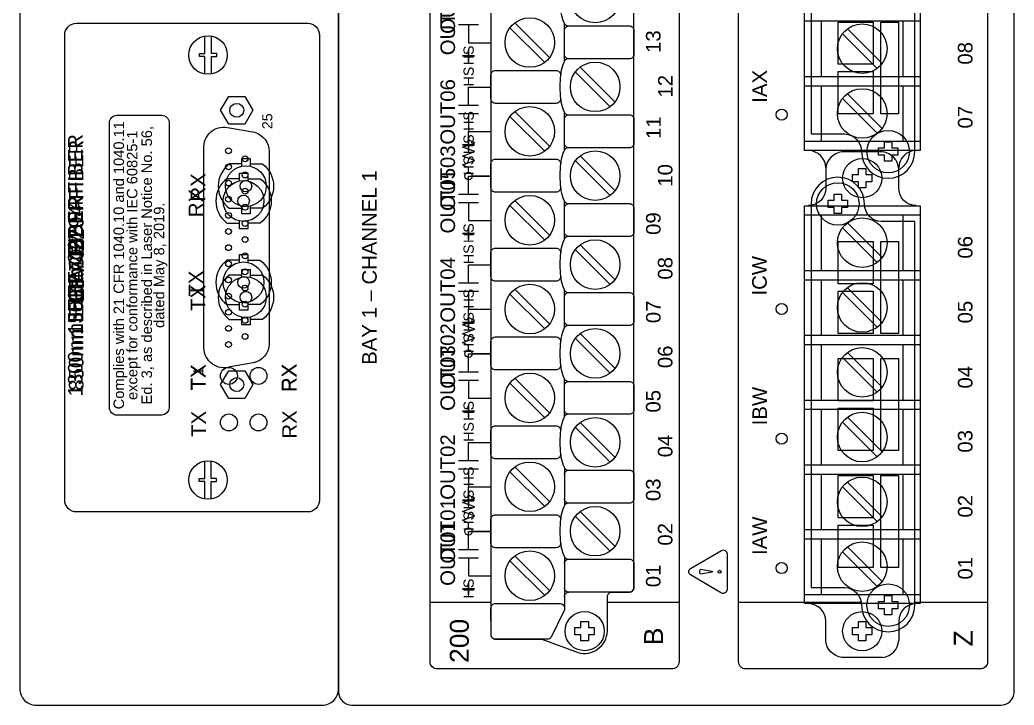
# Model space of a CAD drawing. Extents: x 1 to 47, y 1 to 34.6.
# Drawn here: x 30.65 to 37.36, y 3.33 to 7.95 of the extents above; entities that cross this region are included whole.
import ezdxf
from ezdxf.enums import TextEntityAlignment as Align

# ---------------------------------------------------------------- set-up
doc = ezdxf.new("R2010")
doc.units = 0
doc.header["$MEASUREMENT"] = 0
for name, color, linetype in [('2_1__X__SCREW_TERMINAL_BLO', 7, 'CONTINUOUS'), ('2_2__2__CONNECTORIZED', 7, 'CONTINUOUS'), ('4_2__A__ISOLATED_EIA-422', 7, 'CONTINUOUS'), ('4_3__B__ISOLATED_G_703_CO-', 7, 'CONTINUOUS'), ('4_4__C__850_NM_IEEE_C37_94', 7, 'CONTINUOUS'), ('4_5__D__1300_NM_FIBER', 7, 'CONTINUOUS'), ('4_6__E__1550_NM_FIBER', 7, 'CONTINUOUS'), ('4_7__H__1300_NM_IEEE_C37_9', 7, 'CONTINUOUS'), ('7_1__2___8__OPTOISOLATED_I', 7, 'CONTINUOUS'), ('7_2__7___8__OPTOISOLATED_I', 7, 'CONTINUOUS'), ('7_3__C___18__COMMON____6__', 7, 'CONTINUOUS'), ('7_4__D___18__COMMON____6__', 7, 'CONTINUOUS'), ('7_5__E___8__OPTOISOLATED_I', 7, 'CONTINUOUS'), ('7_6__4___18__COMMON____6__', 7, 'CONTINUOUS'), ('7_7__8___8__OPTOISOLATED_I', 7, 'CONTINUOUS'), ('8_0______DWG_', 7, 'CONTINUOUS')]:
    doc.layers.add(name, color=color, linetype=linetype)
doc.styles.add('ARIAL', font='arial.ttf')

msp = doc.modelspace()

# ---------------------------------------------------------------- linework, layer by layer
at = {"layer": '2_1__X__SCREW_TERMINAL_BLO'}
for points in [[(35.9456, 7.0703), (35.9456, 9.7579), (36.7255, 9.7579), (36.7255, 7.0703)], [(36.3108, 6.8592), (36.2705, 6.8592), (36.2705, 6.9091), (36.3108, 6.9091), (36.3108, 6.9492), (36.3607, 6.9492), (36.3607, 6.9091), (36.4007, 6.9091), (36.4007, 6.8592), (36.3607, 6.8592), (36.3607, 6.819), (36.3108, 6.819)], [(35.9456, 4.0102), (35.9456, 6.6978), (36.7255, 6.6978), (36.7255, 4.0102)], [(36.3108, 3.799), (36.2705, 3.799), (36.2705, 3.849), (36.3108, 3.849), (36.3108, 3.8891), (36.3607, 3.8891), (36.3607, 3.849), (36.4007, 3.849), (36.4007, 3.799), (36.3607, 3.799), (36.3607, 3.7589), (36.3108, 3.7589)]]:
    msp.add_lwpolyline(points, close=True, dxfattribs=at)
for points in [[(35.9456, 7.9454), (36.7255, 7.9454)], [(36.0606, 7.5704), (36.0606, 7.9454)], [(36.6105, 7.9454), (36.6105, 7.5704)], [(36.2016, 7.8583), (36.4358, 7.6242)], [(36.235, 7.8918), (36.4692, 7.6576)], [(35.9456, 7.5704), (36.7255, 7.5704)], [(35.9456, 7.5079), (36.7255, 7.5079)], [(36.0606, 7.1329), (36.0606, 7.5079)], [(36.235, 7.4542), (36.4692, 7.2201)], [(36.6105, 7.5079), (36.6105, 7.1329)], [(36.2016, 7.4208), (36.4358, 7.1867)], [(35.9456, 7.1329), (36.7255, 7.1329)], [(35.9456, 6.6352), (36.7255, 6.6352)], [(36.0606, 6.2602), (36.0606, 6.6352)], [(36.235, 6.5816), (36.4692, 6.3474)], [(36.6105, 6.6352), (36.6105, 6.2602)], [(36.2016, 6.5482), (36.4358, 6.314)], [(35.9456, 6.2602), (36.7255, 6.2602)], [(35.9456, 6.1979), (36.7255, 6.1979)], [(36.0606, 5.8229), (36.0606, 6.1979)], [(36.6105, 6.1979), (36.6105, 5.8229)], [(36.2016, 6.1107), (36.4358, 5.8765)], [(36.235, 6.1441), (36.4692, 5.9099)], [(35.9456, 5.8229), (36.7255, 5.8229)], [(35.9456, 5.7603), (36.7255, 5.7603)], [(36.0606, 5.3853), (36.0606, 5.7603)], [(36.235, 5.7065), (36.4692, 5.4724)], [(36.6105, 5.7603), (36.6105, 5.3853)], [(36.2016, 5.6731), (36.4358, 5.439)], [(35.9456, 5.3853), (36.7255, 5.3853)], [(35.9456, 5.3228), (36.7255, 5.3228)], [(36.0606, 4.9478), (36.0606, 5.3228)], [(36.6105, 5.3228), (36.6105, 4.9478)], [(36.2016, 5.2356), (36.4358, 5.0014)], [(36.235, 5.269), (36.4692, 5.0348)], [(35.9456, 4.9478), (36.7255, 4.9478)], [(35.9456, 4.8853), (36.7255, 4.8853)], [(36.0606, 4.5103), (36.0606, 4.8853)], [(36.235, 4.8317), (36.4692, 4.5975)], [(36.6105, 4.8853), (36.6105, 4.5103)], [(36.2016, 4.7982), (36.4358, 4.5641)], [(35.9456, 4.5103), (36.7255, 4.5103)], [(35.9456, 4.4478), (36.7255, 4.4478)], [(36.0606, 4.0728), (36.0606, 4.4478)], [(36.6105, 4.4478), (36.6105, 4.0728)], [(36.235, 4.3941), (36.4692, 4.16)], [(36.2016, 4.3607), (36.4358, 4.1265)], [(35.9456, 4.0728), (36.7255, 4.0728)], [(35.5014, 4.0192), (35.9456, 4.0192)], [(36.7255, 4.0192), (37.1814, 4.0192)]]:
    msp.add_lwpolyline(points, dxfattribs=at)
for points in [[(36.0896, 6.9523, 0.403969), (35.9737, 7.0703)], [(36.6974, 6.698, -0.403969), (36.5815, 6.8159), (36.5815, 6.9461, 0.374201), (36.4728, 7.0607), (36.1983, 7.0607, 0.374201), (36.0896, 6.9461), (36.0896, 6.8159, -0.403969), (35.9737, 6.698)], [(36.6974, 7.0703, 0.403969), (36.5815, 6.9523)], [(36.4728, 3.6475), (36.1983, 3.6475, -0.374201), (36.0896, 3.7621), (36.0896, 3.8922, 0.403969), (35.9737, 4.0102)], [(36.6974, 4.0102, 0.403969), (36.5815, 3.8922), (36.5815, 3.7621, -0.374201)], [(36.4728, 3.6475, 0.374201), (36.5815, 3.7621)]]:
    msp.add_lwpolyline(points, format="xyb", dxfattribs=at)
for centre, radius in [((36.3354, 7.758), 0.1673), ((36.3354, 7.3204), 0.1673), ((36.3356, 6.8841), 0.1324), ((36.3354, 6.4478), 0.1673), ((36.3354, 6.0103), 0.1673), ((36.3354, 5.5728), 0.1673), ((36.3354, 5.1352), 0.1673), ((36.3354, 4.6979), 0.1673), ((36.3354, 4.2603), 0.1673), ((36.3356, 3.824), 0.1324)]:
    msp.add_circle(centre, radius, dxfattribs=at)
at = {"layer": '2_2__2__CONNECTORIZED'}
for points in [[(36.3305, 7.063, 1), (36.6906, 7.063), (36.6907, 9.653), (36.4644, 9.653, -0.405199), (36.3506, 9.7729, 0.999995), (35.9905, 9.7729), (35.9907, 7.183), (36.2167, 7.183, -0.399232)], [(36.3305, 4, 1), (36.6906, 4), (36.6907, 6.59), (36.4644, 6.59, -0.405199), (36.3506, 6.7099, 0.999995), (35.9905, 6.7099), (35.9907, 4.12), (36.2167, 4.12, -0.399232)]]:
    msp.add_lwpolyline(points, format="xyb", close=True, dxfattribs=at)
for points in [[(36.174, 7.6529), (36.174, 7.9379), (36.409, 7.9379), (36.409, 7.6529)], [(36.4607, 7.3179), (36.4607, 7.9379), (36.5807, 7.9379), (36.5807, 7.3179)], [(36.174, 7.3179), (36.174, 7.6029), (36.409, 7.6029), (36.409, 7.3179)], [(36.4854, 7.038), (36.4454, 7.038), (36.4454, 7.088), (36.4854, 7.088), (36.4854, 7.1281), (36.5357, 7.1281), (36.5357, 7.088), (36.5757, 7.088), (36.5757, 7.038), (36.5357, 7.038), (36.5357, 6.9979), (36.4854, 6.9979), (36.4854, 7.038)], [(36.1454, 6.6849), (36.1054, 6.6849), (36.1054, 6.7349), (36.1454, 6.7349), (36.1454, 6.775), (36.1957, 6.775), (36.1957, 6.7349), (36.2356, 6.7349), (36.2356, 6.6849), (36.1957, 6.6849), (36.1957, 6.6448), (36.1454, 6.6448), (36.1454, 6.6849)], [(36.174, 6.1699), (36.174, 6.4549), (36.409, 6.4549), (36.409, 6.1699)], [(36.4607, 5.8349), (36.4607, 6.4549), (36.5807, 6.4549), (36.5807, 5.8349)], [(36.174, 5.8349), (36.174, 6.1199), (36.409, 6.1199), (36.409, 5.8349)], [(36.174, 5.3799), (36.174, 5.6649), (36.409, 5.6649), (36.409, 5.3799)], [(36.4607, 5.0449), (36.4607, 5.6649), (36.5807, 5.6649), (36.5807, 5.0449)], [(36.174, 5.0449), (36.174, 5.3299), (36.409, 5.3299), (36.409, 5.0449)], [(36.174, 4.5899), (36.174, 4.8749), (36.409, 4.8749), (36.409, 4.5899)], [(36.4607, 4.2549), (36.4607, 4.8749), (36.5807, 4.8749), (36.5807, 4.2549)], [(36.174, 4.2549), (36.174, 4.5399), (36.409, 4.5399), (36.409, 4.2549)], [(36.4854, 3.975), (36.4454, 3.975), (36.4454, 4.025), (36.4854, 4.025), (36.4854, 4.0651), (36.5357, 4.0651), (36.5357, 4.025), (36.5757, 4.025), (36.5757, 3.975), (36.5357, 3.975), (36.5357, 3.9349), (36.4854, 3.9349), (36.4854, 3.975)]]:
    msp.add_lwpolyline(points, close=True, dxfattribs=at)
for points in [[(35.5014, 4.0192), (36.329, 4.0192)], [(36.6906, 4.0192), (37.1814, 4.0192)]]:
    msp.add_lwpolyline(points, dxfattribs=at)
for centre in [(36.5106, 7.063), (36.1705, 6.7099), (36.5106, 4)]:
    msp.add_circle(centre, 0.1433, dxfattribs=at)
at = {"layer": '4_2__A__ISOLATED_EIA-422'}
for points in [[(32.0056, 7.3419), (32.0599, 7.4359), (32.1684, 7.4359), (32.2227, 7.3419), (32.1684, 7.2479), (32.0598, 7.2479)], [(32.0056, 5.4896), (32.0599, 5.5836), (32.1684, 5.5836), (32.2227, 5.4896), (32.1684, 5.3956), (32.0598, 5.3956)]]:
    msp.add_lwpolyline(points, close=True, dxfattribs=at)
msp.add_lwpolyline([(31.893, 5.7383), (31.893, 7.0824, -0.493376), (32.0517, 7.2264), (32.2344, 7.1937, -0.334954), (32.333, 7.0635), (32.333, 5.7627, -0.342031), (32.2258, 5.6361), (32.0706, 5.6087, -0.504632)], format="xyb", close=True, dxfattribs=at)
for centre, radius in [((32.1141, 7.3419), 0.047), ((32.0584, 7.0686), 0.0197), ((32.0584, 6.9595), 0.0197), ((32.1702, 7.014), 0.0197), ((32.1702, 6.905), 0.0197), ((32.0584, 6.8505), 0.0197), ((32.1702, 6.7959), 0.0197), ((32.0584, 6.7414), 0.0197), ((32.0584, 6.6323), 0.0197), ((32.1702, 6.6869), 0.0197), ((32.1702, 6.5778), 0.0197), ((32.0584, 6.5233), 0.0197), ((32.1702, 6.4688), 0.0197), ((32.0584, 6.4142), 0.0197), ((32.1702, 6.3597), 0.0197), ((32.0584, 6.3052), 0.0197), ((32.1702, 6.2506), 0.0197), ((32.0584, 6.1961), 0.0197), ((32.0584, 6.0871), 0.0197), ((32.1702, 6.1416), 0.0197), ((32.1702, 6.0325), 0.0197), ((32.0584, 5.978), 0.0197), ((32.1702, 5.9235), 0.0197), ((32.0584, 5.869), 0.0197), ((32.0584, 5.7599), 0.0197), ((32.1702, 5.8144), 0.0197), ((32.1141, 5.4896), 0.047), ((32.0611, 5.234), 0.0571), ((32.2611, 5.234), 0.0571)]:
    msp.add_circle(centre, radius, dxfattribs=at)
at = {"layer": '4_3__B__ISOLATED_G_703_CO-'}
for points in [[(32.0056, 7.3419), (32.0599, 7.4359), (32.1684, 7.4359), (32.2227, 7.3419), (32.1684, 7.2479), (32.0598, 7.2479)], [(32.0056, 5.4896), (32.0599, 5.5836), (32.1684, 5.5836), (32.2227, 5.4896), (32.1684, 5.3956), (32.0598, 5.3956)]]:
    msp.add_lwpolyline(points, close=True, dxfattribs=at)
msp.add_lwpolyline([(31.893, 5.7383), (31.893, 7.0824, -0.493376), (32.0517, 7.2264), (32.2344, 7.1937, -0.334954), (32.333, 7.0635), (32.333, 5.7627, -0.342031), (32.2258, 5.6361), (32.0706, 5.6087, -0.504632)], format="xyb", close=True, dxfattribs=at)
for centre, radius in [((32.1141, 7.3419), 0.047), ((32.0584, 7.0686), 0.0197), ((32.0584, 6.9595), 0.0197), ((32.1702, 7.014), 0.0197), ((32.1702, 6.905), 0.0197), ((32.0584, 6.8505), 0.0197), ((32.1702, 6.7959), 0.0197), ((32.0584, 6.7414), 0.0197), ((32.0584, 6.6323), 0.0197), ((32.1702, 6.6869), 0.0197), ((32.1702, 6.5778), 0.0197), ((32.0584, 6.5233), 0.0197), ((32.1702, 6.4688), 0.0197), ((32.0584, 6.4142), 0.0197), ((32.1702, 6.3597), 0.0197), ((32.0584, 6.3052), 0.0197), ((32.1702, 6.2506), 0.0197), ((32.0584, 6.1961), 0.0197), ((32.0584, 6.0871), 0.0197), ((32.1702, 6.1416), 0.0197), ((32.1702, 6.0325), 0.0197), ((32.0584, 5.978), 0.0197), ((32.1702, 5.9235), 0.0197), ((32.0584, 5.869), 0.0197), ((32.0584, 5.7599), 0.0197), ((32.1702, 5.8144), 0.0197), ((32.1141, 5.4896), 0.047), ((32.0611, 5.234), 0.0571), ((32.2611, 5.234), 0.0571)]:
    msp.add_circle(centre, radius, dxfattribs=at)
at = {"layer": '4_4__C__850_NM_IEEE_C37_94'}
msp.add_lwpolyline([(31.2551, 5.3332), (31.2551, 7.258, -0.41414), (31.3051, 7.3081), (31.6079, 7.3081, -0.414295), (31.6579, 7.258), (31.6579, 5.3332, -0.414173), (31.6079, 5.2832), (31.3051, 5.2832, -0.414246)], format="xyb", close=True, dxfattribs=at)
for points in [[(32.1334, 6.865), (32.1334, 6.9172), (32.1885, 6.9172), (32.1885, 6.8646)], [(32.1885, 6.595), (32.1885, 6.5424), (32.1334, 6.5424), (32.1334, 6.5946)], [(32.1334, 6.315), (32.1334, 6.3672), (32.1885, 6.3672), (32.1885, 6.3146)], [(32.1885, 6.045), (32.1885, 5.9924), (32.1334, 5.9924), (32.1334, 6.0446)]]:
    msp.add_lwpolyline(points, dxfattribs=at)
for points in [[(32.1334, 6.8794), (32.0469, 6.8794, 0.493109), (32.0469, 6.5802), (32.1334, 6.5802)], [(32.1885, 6.8794), (32.273, 6.8794, -0.493109), (32.273, 6.5802), (32.1885, 6.5802)], [(32.1334, 6.3294), (32.0469, 6.3294, 0.493109), (32.0469, 6.0302), (32.1334, 6.0302)], [(32.1885, 6.3294), (32.273, 6.3294, -0.493109), (32.273, 6.0302), (32.1885, 6.0302)]]:
    msp.add_lwpolyline(points, format="xyb", dxfattribs=at)
for centre, radius in [((32.16, 6.7298), 0.1378), ((32.16, 6.7298), 0.0395), ((32.16, 6.1798), 0.1378), ((32.16, 6.1798), 0.0395), ((32.0611, 5.5482), 0.0571), ((32.2611, 5.5482), 0.0571)]:
    msp.add_circle(centre, radius, dxfattribs=at)
at = {"layer": '4_5__D__1300_NM_FIBER'}
msp.add_lwpolyline([(31.2551, 5.3332), (31.2551, 7.258, -0.41414), (31.3051, 7.3081), (31.6079, 7.3081, -0.414295), (31.6579, 7.258), (31.6579, 5.3332, -0.414173), (31.6079, 5.2832), (31.3051, 5.2832, -0.414246)], format="xyb", close=True, dxfattribs=at)
for points in [[(32.1494, 6.9794), (32.0629, 6.9794, 0.493109), (32.0629, 6.6802), (32.1494, 6.6802)], [(32.2045, 6.9794), (32.2889, 6.9794, -0.493109), (32.2889, 6.6802), (32.2045, 6.6802)], [(32.1494, 6.2294), (32.0629, 6.2294, 0.493109), (32.0629, 5.9302), (32.1494, 5.9302)], [(32.2045, 6.2294), (32.2889, 6.2294, -0.493109), (32.2889, 5.9302), (32.2045, 5.9302)]]:
    msp.add_lwpolyline(points, format="xyb", dxfattribs=at)
for points in [[(32.1494, 6.965), (32.1494, 7.0172), (32.2045, 7.0172), (32.2045, 6.9646)], [(32.2045, 6.695), (32.2045, 6.6424), (32.1494, 6.6424), (32.1494, 6.6946)], [(32.1494, 6.215), (32.1494, 6.2672), (32.2045, 6.2672), (32.2045, 6.2146)], [(32.2045, 5.945), (32.2045, 5.8924), (32.1494, 5.8924), (32.1494, 5.9446)]]:
    msp.add_lwpolyline(points, dxfattribs=at)
for centre, radius in [((32.1759, 6.8298), 0.1378), ((32.1759, 6.8298), 0.0395), ((32.1759, 6.0798), 0.1378), ((32.1759, 6.0798), 0.0395), ((32.0611, 5.5482), 0.0571), ((32.2611, 5.5482), 0.0571)]:
    msp.add_circle(centre, radius, dxfattribs=at)
at = {"layer": '4_6__E__1550_NM_FIBER'}
msp.add_lwpolyline([(31.2551, 5.3332), (31.2551, 7.258, -0.41414), (31.3051, 7.3081), (31.6079, 7.3081, -0.414295), (31.6579, 7.258), (31.6579, 5.3332, -0.414173), (31.6079, 5.2832), (31.3051, 5.2832, -0.414246)], format="xyb", close=True, dxfattribs=at)
for points in [[(32.1494, 6.9794), (32.0629, 6.9794, 0.493109), (32.0629, 6.6802), (32.1494, 6.6802)], [(32.2045, 6.9794), (32.2889, 6.9794, -0.493109), (32.2889, 6.6802), (32.2045, 6.6802)], [(32.1494, 6.2294), (32.0629, 6.2294, 0.493109), (32.0629, 5.9302), (32.1494, 5.9302)], [(32.2045, 6.2294), (32.2889, 6.2294, -0.493109), (32.2889, 5.9302), (32.2045, 5.9302)]]:
    msp.add_lwpolyline(points, format="xyb", dxfattribs=at)
for points in [[(32.1494, 6.965), (32.1494, 7.0172), (32.2045, 7.0172), (32.2045, 6.9646)], [(32.2045, 6.695), (32.2045, 6.6424), (32.1494, 6.6424), (32.1494, 6.6946)], [(32.1494, 6.215), (32.1494, 6.2672), (32.2045, 6.2672), (32.2045, 6.2146)], [(32.2045, 5.945), (32.2045, 5.8924), (32.1494, 5.8924), (32.1494, 5.9446)]]:
    msp.add_lwpolyline(points, dxfattribs=at)
for centre, radius in [((32.1759, 6.8298), 0.1378), ((32.1759, 6.8298), 0.0395), ((32.1759, 6.0798), 0.1378), ((32.1759, 6.0798), 0.0395), ((32.0611, 5.5482), 0.0571), ((32.2611, 5.5482), 0.0571)]:
    msp.add_circle(centre, radius, dxfattribs=at)
at = {"layer": '4_7__H__1300_NM_IEEE_C37_9'}
for points in [[(32.1494, 6.9794), (32.0629, 6.9794, 0.493109), (32.0629, 6.6802), (32.1494, 6.6802)], [(32.2045, 6.9794), (32.2889, 6.9794, -0.493109), (32.2889, 6.6802), (32.2045, 6.6802)], [(32.1494, 6.2294), (32.0629, 6.2294, 0.493109), (32.0629, 5.9302), (32.1494, 5.9302)], [(32.2045, 6.2294), (32.2889, 6.2294, -0.493109), (32.2889, 5.9302), (32.2045, 5.9302)]]:
    msp.add_lwpolyline(points, format="xyb", dxfattribs=at)
for points in [[(32.1494, 6.965), (32.1494, 7.0172), (32.2045, 7.0172), (32.2045, 6.9646)], [(32.2045, 6.695), (32.2045, 6.6424), (32.1494, 6.6424), (32.1494, 6.6946)], [(32.1494, 6.215), (32.1494, 6.2672), (32.2045, 6.2672), (32.2045, 6.2146)], [(32.2045, 5.945), (32.2045, 5.8924), (32.1494, 5.8924), (32.1494, 5.9446)]]:
    msp.add_lwpolyline(points, dxfattribs=at)
for centre, radius in [((32.1759, 6.8298), 0.1378), ((32.1759, 6.8298), 0.0395), ((32.1759, 6.0798), 0.1378), ((32.1759, 6.0798), 0.0395), ((32.0611, 5.5482), 0.0571), ((32.2611, 5.5482), 0.0571)]:
    msp.add_circle(centre, radius, dxfattribs=at)
at = {"layer": '7_1__2___8__OPTOISOLATED_I'}
for points in [[(33.6113, 7.9203), (33.7463, 7.9203)], [(33.6788, 7.9203), (33.6788, 7.7982), (33.8299, 7.7982)], [(33.6788, 7.376), (33.6788, 7.4982), (33.8299, 7.4982)], [(33.6113, 7.376), (33.7463, 7.376)], [(33.6113, 7.3203), (33.7463, 7.3203)], [(33.6788, 7.3203), (33.6788, 7.1982), (33.8299, 7.1982)], [(33.6788, 6.776), (33.6788, 6.8982), (33.8299, 6.8982)], [(33.6113, 6.776), (33.7463, 6.776)], [(33.6113, 6.7203), (33.7463, 6.7203)], [(33.6788, 6.7203), (33.6788, 6.5982), (33.8299, 6.5982)], [(33.6788, 6.176), (33.6788, 6.2982), (33.8299, 6.2982)], [(33.6113, 6.176), (33.7463, 6.176)], [(33.6113, 6.1203), (33.7463, 6.1203)], [(33.6788, 6.1203), (33.6788, 5.9982), (33.8299, 5.9982)], [(33.6788, 5.576), (33.6788, 5.6982), (33.8299, 5.6982)], [(33.6113, 5.576), (33.7463, 5.576)], [(33.6113, 5.5203), (33.7463, 5.5203)], [(33.6788, 5.5203), (33.6788, 5.3982), (33.8299, 5.3982)], [(33.6788, 4.976), (33.6788, 5.0982), (33.8299, 5.0982)], [(33.6113, 4.976), (33.7463, 4.976)], [(33.6113, 4.9203), (33.7463, 4.9203)], [(33.6788, 4.9203), (33.6788, 4.7982), (33.8299, 4.7982)], [(33.6788, 4.376), (33.6788, 4.4982), (33.8299, 4.4982)], [(33.6113, 4.376), (33.7463, 4.376)], [(33.6113, 4.3203), (33.7463, 4.3203)], [(33.6788, 4.3203), (33.6788, 4.1982), (33.8299, 4.1982)]]:
    msp.add_lwpolyline(points, dxfattribs=at)
at = {"layer": '7_2__7___8__OPTOISOLATED_I'}
for points in [[(33.6113, 7.9203), (33.7463, 7.9203)], [(33.6788, 7.9203), (33.6788, 7.7982), (33.8299, 7.7982)], [(33.6788, 7.376), (33.6788, 7.4982), (33.8299, 7.4982)], [(33.6113, 7.376), (33.7463, 7.376)], [(33.6113, 7.3203), (33.7463, 7.3203)], [(33.6788, 7.3203), (33.6788, 7.1982), (33.8299, 7.1982)], [(33.6788, 6.776), (33.6788, 6.8982), (33.8299, 6.8982)], [(33.6113, 6.776), (33.7463, 6.776)], [(33.6113, 6.7203), (33.7463, 6.7203)], [(33.6788, 6.7203), (33.6788, 6.5982), (33.8299, 6.5982)], [(33.6788, 6.176), (33.6788, 6.2982), (33.8299, 6.2982)], [(33.6113, 6.176), (33.7463, 6.176)], [(33.6113, 6.1203), (33.7463, 6.1203)], [(33.6788, 6.1203), (33.6788, 5.9982), (33.8299, 5.9982)], [(33.6788, 5.576), (33.6788, 5.6982), (33.8299, 5.6982)], [(33.6113, 5.576), (33.7463, 5.576)], [(33.6113, 5.5203), (33.7463, 5.5203)], [(33.6788, 5.5203), (33.6788, 5.3982), (33.8299, 5.3982)], [(33.6788, 4.976), (33.6788, 5.0982), (33.8299, 5.0982)], [(33.6113, 4.976), (33.7463, 4.976)], [(33.6113, 4.9203), (33.7463, 4.9203)], [(33.6788, 4.9203), (33.6788, 4.7982), (33.8299, 4.7982)], [(33.6788, 4.376), (33.6788, 4.4982), (33.8299, 4.4982)], [(33.6113, 4.376), (33.7463, 4.376)], [(33.6113, 4.3203), (33.7463, 4.3203)], [(33.6788, 4.3203), (33.6788, 4.1982), (33.8299, 4.1982)]]:
    msp.add_lwpolyline(points, dxfattribs=at)
at = {"layer": '7_3__C___18__COMMON____6__'}
for points in [[(33.6113, 7.9203), (33.7463, 7.9203)], [(33.6788, 7.9203), (33.6788, 7.7982), (33.8299, 7.7982)], [(33.6788, 7.376), (33.6788, 7.4982), (33.8299, 7.4982)], [(33.6113, 7.376), (33.7463, 7.376)], [(33.6113, 7.3203), (33.7463, 7.3203)], [(33.6788, 7.3203), (33.6788, 7.1982), (33.8299, 7.1982)], [(33.6788, 6.776), (33.6788, 6.8982), (33.8299, 6.8982)], [(33.6113, 6.776), (33.7463, 6.776)], [(33.6113, 6.7203), (33.7463, 6.7203)], [(33.6788, 6.7203), (33.6788, 6.5982), (33.8299, 6.5982)], [(33.6788, 6.176), (33.6788, 6.2982), (33.8299, 6.2982)], [(33.6113, 6.176), (33.7463, 6.176)], [(33.6113, 6.1203), (33.7463, 6.1203)], [(33.6788, 6.1203), (33.6788, 5.9982), (33.8299, 5.9982)], [(33.6788, 5.576), (33.6788, 5.6982), (33.8299, 5.6982)], [(33.6113, 5.576), (33.7463, 5.576)], [(33.6113, 5.5203), (33.7463, 5.5203)], [(33.6788, 5.5203), (33.6788, 5.3982), (33.8299, 5.3982)], [(33.6788, 4.976), (33.6788, 5.0982), (33.8299, 5.0982)], [(33.6113, 4.976), (33.7463, 4.976)], [(33.6113, 4.9203), (33.7463, 4.9203)], [(33.6788, 4.9203), (33.6788, 4.7982), (33.8299, 4.7982)], [(33.6788, 4.376), (33.6788, 4.4982), (33.8299, 4.4982)], [(33.6113, 4.376), (33.7463, 4.376)], [(33.6113, 4.3203), (33.7463, 4.3203)], [(33.6788, 4.3203), (33.6788, 4.1982), (33.8299, 4.1982)]]:
    msp.add_lwpolyline(points, dxfattribs=at)
at = {"layer": '7_4__D___18__COMMON____6__'}
for points in [[(33.6113, 7.9203), (33.7463, 7.9203)], [(33.6788, 7.9203), (33.6788, 7.7982), (33.8299, 7.7982)], [(33.6788, 7.376), (33.6788, 7.4982), (33.8299, 7.4982)], [(33.6113, 7.376), (33.7463, 7.376)], [(33.6113, 7.3203), (33.7463, 7.3203)], [(33.6788, 7.3203), (33.6788, 7.1982), (33.8299, 7.1982)], [(33.6788, 6.776), (33.6788, 6.8982), (33.8299, 6.8982)], [(33.6113, 6.776), (33.7463, 6.776)], [(33.6113, 6.7203), (33.7463, 6.7203)], [(33.6788, 6.7203), (33.6788, 6.5982), (33.8299, 6.5982)], [(33.6788, 6.176), (33.6788, 6.2982), (33.8299, 6.2982)], [(33.6113, 6.176), (33.7463, 6.176)], [(33.6113, 6.1203), (33.7463, 6.1203)], [(33.6788, 6.1203), (33.6788, 5.9982), (33.8299, 5.9982)], [(33.6788, 5.576), (33.6788, 5.6982), (33.8299, 5.6982)], [(33.6113, 5.576), (33.7463, 5.576)], [(33.6113, 5.5203), (33.7463, 5.5203)], [(33.6788, 5.5203), (33.6788, 5.3982), (33.8299, 5.3982)], [(33.6788, 4.976), (33.6788, 5.0982), (33.8299, 5.0982)], [(33.6113, 4.976), (33.7463, 4.976)], [(33.6113, 4.9203), (33.7463, 4.9203)], [(33.6788, 4.9203), (33.6788, 4.7982), (33.8299, 4.7982)], [(33.6788, 4.376), (33.6788, 4.4982), (33.8299, 4.4982)], [(33.6113, 4.376), (33.7463, 4.376)], [(33.6113, 4.3203), (33.7463, 4.3203)], [(33.6788, 4.3203), (33.6788, 4.1982), (33.8299, 4.1982)]]:
    msp.add_lwpolyline(points, dxfattribs=at)
at = {"layer": '7_5__E___8__OPTOISOLATED_I'}
for points in [[(33.6188, 7.9203), (33.7388, 7.9203)], [(33.6788, 7.9203), (33.6788, 7.7981), (33.8299, 7.7981)], [(33.6788, 6.9231), (33.6788, 6.9531), (33.6376, 6.9731), (33.7201, 7.0031), (33.6376, 7.0331), (33.7201, 7.0631), (33.6376, 7.0931), (33.7201, 7.1231), (33.6788, 7.1432), (33.6788, 7.1981), (33.8299, 7.1981)], [(33.6788, 6.7759), (33.6788, 6.8731)], [(33.8299, 6.8981), (33.7038, 6.8981)], [(33.6188, 6.7759), (33.7388, 6.7759)], [(33.6188, 6.7203), (33.7388, 6.7203)], [(33.6788, 6.7203), (33.6788, 6.5981), (33.8299, 6.5981)], [(33.6788, 5.7232), (33.6788, 5.7531), (33.6376, 5.7731), (33.7201, 5.8031), (33.6376, 5.8331), (33.7201, 5.8631), (33.6376, 5.8932), (33.7201, 5.9232), (33.6788, 5.9432), (33.6788, 5.9982), (33.8299, 5.9982)], [(33.6788, 5.576), (33.6788, 5.6732)], [(33.8299, 5.6982), (33.7038, 5.6982)], [(33.6188, 5.576), (33.7388, 5.576)], [(33.6188, 5.5203), (33.7388, 5.5203)], [(33.6788, 5.5203), (33.6788, 5.3982), (33.8299, 5.3982)], [(33.6788, 4.5231), (33.6788, 4.5531), (33.6376, 4.5731), (33.7201, 4.6031), (33.6376, 4.6331), (33.7201, 4.6631), (33.6376, 4.6931), (33.7201, 4.7231), (33.6788, 4.7431), (33.6788, 4.7981), (33.8299, 4.7981)], [(33.8299, 4.4981), (33.7038, 4.4981)], [(33.6788, 4.3759), (33.6788, 4.4731)], [(33.6188, 4.3759), (33.7388, 4.3759)], [(33.6188, 4.3203), (33.7388, 4.3203)], [(33.6788, 4.3203), (33.6788, 4.1981), (33.8299, 4.1981)]]:
    msp.add_lwpolyline(points, dxfattribs=at)
for centre in [(33.6788, 6.8981), (33.6788, 5.6982), (33.6788, 4.4981)]:
    msp.add_circle(centre, 0.025, dxfattribs=at)
at = {"layer": '7_6__4___18__COMMON____6__'}
for points in [[(33.6113, 7.9203), (33.7463, 7.9203)], [(33.6788, 7.9203), (33.6788, 7.7982), (33.8299, 7.7982)], [(33.6788, 7.376), (33.6788, 7.4982), (33.8299, 7.4982)], [(33.6113, 7.376), (33.7463, 7.376)], [(33.6113, 7.3203), (33.7463, 7.3203)], [(33.6788, 7.3203), (33.6788, 7.1982), (33.8299, 7.1982)], [(33.6788, 6.776), (33.6788, 6.8982), (33.8299, 6.8982)], [(33.6113, 6.776), (33.7463, 6.776)], [(33.6113, 6.7203), (33.7463, 6.7203)], [(33.6788, 6.7203), (33.6788, 6.5982), (33.8299, 6.5982)], [(33.6788, 6.176), (33.6788, 6.2982), (33.8299, 6.2982)], [(33.6113, 6.176), (33.7463, 6.176)], [(33.6113, 6.1203), (33.7463, 6.1203)], [(33.6788, 6.1203), (33.6788, 5.9982), (33.8299, 5.9982)], [(33.6788, 5.576), (33.6788, 5.6982), (33.8299, 5.6982)], [(33.6113, 5.576), (33.7463, 5.576)], [(33.6113, 5.5203), (33.7463, 5.5203)], [(33.6788, 5.5203), (33.6788, 5.3982), (33.8299, 5.3982)], [(33.6788, 4.976), (33.6788, 5.0982), (33.8299, 5.0982)], [(33.6113, 4.976), (33.7463, 4.976)], [(33.6113, 4.9203), (33.7463, 4.9203)], [(33.6788, 4.9203), (33.6788, 4.7982), (33.8299, 4.7982)], [(33.6788, 4.376), (33.6788, 4.4982), (33.8299, 4.4982)], [(33.6113, 4.376), (33.7463, 4.376)], [(33.6113, 4.3203), (33.7463, 4.3203)], [(33.6788, 4.3203), (33.6788, 4.1982), (33.8299, 4.1982)]]:
    msp.add_lwpolyline(points, dxfattribs=at)
at = {"layer": '7_7__8___8__OPTOISOLATED_I'}
for points in [[(33.6188, 7.9203), (33.7388, 7.9203)], [(33.6788, 7.9203), (33.6788, 7.7981), (33.8299, 7.7981)], [(33.6788, 6.923), (33.6788, 6.9531), (33.6376, 6.9731), (33.7201, 7.0031), (33.6376, 7.0331), (33.7201, 7.0631), (33.6376, 7.0931), (33.7201, 7.1231), (33.6788, 7.1432), (33.6788, 7.1981), (33.8299, 7.1981)], [(33.6788, 6.7759), (33.6788, 6.8733)], [(33.7037, 6.8981), (33.8299, 6.8981)], [(33.6188, 6.7759), (33.7388, 6.7759)], [(33.6188, 6.7203), (33.7388, 6.7203)], [(33.6788, 6.7203), (33.6788, 6.5981), (33.8299, 6.5981)], [(33.6788, 5.723), (33.6788, 5.7531), (33.6376, 5.7731), (33.7201, 5.8031), (33.6376, 5.8331), (33.7201, 5.8631), (33.6376, 5.8932), (33.7201, 5.9232), (33.6788, 5.9432), (33.6788, 5.9982), (33.8299, 5.9982)], [(33.6788, 5.576), (33.6788, 5.6733)], [(33.7037, 5.6982), (33.8299, 5.6982)], [(33.6188, 5.576), (33.7388, 5.576)], [(33.6188, 5.5203), (33.7388, 5.5203)], [(33.6788, 5.5203), (33.6788, 5.3982), (33.8299, 5.3982)], [(33.6788, 4.523), (33.6788, 4.5531), (33.6376, 4.5731), (33.7201, 4.6031), (33.6376, 4.6331), (33.7201, 4.6631), (33.6376, 4.6931), (33.7201, 4.7231), (33.6788, 4.7431), (33.6788, 4.7981), (33.8299, 4.7981)], [(33.7037, 4.4981), (33.8299, 4.4981)], [(33.6788, 4.3759), (33.6788, 4.4733)], [(33.6188, 4.3759), (33.7388, 4.3759)], [(33.6188, 4.3203), (33.7388, 4.3203)], [(33.6788, 4.3203), (33.6788, 4.1981), (33.8299, 4.1981)]]:
    msp.add_lwpolyline(points, dxfattribs=at)
for centre in [(33.6788, 6.8981), (33.6788, 5.6982), (33.6788, 4.4981)]:
    msp.add_circle(centre, 0.0249, dxfattribs=at)
at = {"layer": '8_0______DWG_'}
for points in [[(30.6506, 20.465), (30.6506, 3.435, 0.414214), (30.7606, 3.325), (32.6906, 3.325, 0.414214), (32.8006, 3.435), (32.8006, 20.465, 0.414214), (32.6906, 20.575), (30.7606, 20.575, 0.414214), (30.6506, 20.465)], [(36.7284, 16.3305), (37.1314, 16.3305, -0.414214), (37.1814, 16.2805), (37.1814, 3.6192, -0.414214), (37.1314, 3.5692), (35.5514, 3.5692, -0.414214), (35.5014, 3.6192), (35.5014, 16.2805, -0.414214), (35.5514, 16.3305), (36.5233, 16.3305)], [(34.3554, 8.2895, 0.191033), (34.3315, 8.281, 0.081668), (34.3213, 8.2654, 0.0591), (34.302, 8.2017, 0.034646), (34.2949, 8.1002, 0.03436), (34.302, 7.9995, 0.0591), (34.3213, 7.9358, 0.081668), (34.3315, 7.9201, 0.191033), (34.3554, 7.9116)], [(34.3254, 7.8816, -0.414214), (34.3554, 7.9116), (34.7641, 7.9116, -0.414214), (34.7941, 7.8816), (34.7941, 7.7188, -0.414214), (34.7641, 7.6888), (34.3554, 7.6888, -0.414214), (34.3254, 7.7188)], [(34.3554, 7.6895, 0.191033), (34.3315, 7.681, 0.081668), (34.3213, 7.6654, 0.0591), (34.302, 7.6017, 0.034646), (34.2949, 7.5002, 0.03436), (34.302, 7.3995, 0.0591), (34.3213, 7.3358, 0.081668), (34.3315, 7.3201, 0.191033), (34.3554, 7.3116)], [(34.2987, 7.4265), (34.2987, 7.4186, -0.414214), (34.2687, 7.3886), (33.8599, 7.3886, -0.414214), (33.8299, 7.4186), (33.8299, 7.5815, -0.414214), (33.8599, 7.6115), (34.2687, 7.6115, -0.414214), (34.2987, 7.5815), (34.2987, 7.5747)], [(34.3254, 7.2816, -0.414214), (34.3554, 7.3116), (34.7641, 7.3116, -0.414214), (34.7941, 7.2816), (34.7941, 7.1188, -0.414214), (34.7641, 7.0888), (34.3554, 7.0888, -0.414214), (34.3254, 7.1188)], [(34.3554, 7.0895, 0.191033), (34.3315, 7.081, 0.081668), (34.3213, 7.0654, 0.0591), (34.302, 7.0017, 0.034646), (34.2949, 6.9002, 0.03436), (34.302, 6.7995, 0.0591), (34.3213, 6.7358, 0.081668), (34.3315, 6.7201, 0.191033), (34.3554, 6.7116)], [(34.2987, 6.8265), (34.2987, 6.8186, -0.414214), (34.2687, 6.7886), (33.8599, 6.7886, -0.414214), (33.8299, 6.8186), (33.8299, 6.9815, -0.414214), (33.8599, 7.0115), (34.2687, 7.0115, -0.414214), (34.2987, 6.9815), (34.2987, 6.9747)], [(34.3254, 6.6816, -0.414214), (34.3554, 6.7116), (34.7641, 6.7116, -0.414214), (34.7941, 6.6816), (34.7941, 6.5188, -0.414214), (34.7641, 6.4888), (34.3554, 6.4888, -0.414214), (34.3254, 6.5188)], [(34.3554, 6.4895, 0.191033), (34.3315, 6.481, 0.081668), (34.3213, 6.4654, 0.0591), (34.302, 6.4017, 0.034646), (34.2949, 6.3002, 0.03436), (34.302, 6.1995, 0.0591), (34.3213, 6.1358, 0.081668), (34.3315, 6.1201, 0.191033), (34.3554, 6.1116)], [(34.2987, 6.2265), (34.2987, 6.2186, -0.414214), (34.2687, 6.1886), (33.8599, 6.1886, -0.414214), (33.8299, 6.2186), (33.8299, 6.3815, -0.414214), (33.8599, 6.4115), (34.2687, 6.4115, -0.414214), (34.2987, 6.3815), (34.2987, 6.3746)], [(34.3254, 6.0816, -0.414214), (34.3554, 6.1116), (34.7641, 6.1116, -0.414214), (34.7941, 6.0816), (34.7941, 5.9188, -0.414214), (34.7641, 5.8888), (34.3554, 5.8888, -0.414214), (34.3254, 5.9188)], [(34.3554, 5.8895, 0.191033), (34.3315, 5.881, 0.081668), (34.3213, 5.8654, 0.0591), (34.302, 5.8017, 0.034646), (34.2949, 5.7002, 0.03436), (34.302, 5.5995, 0.0591), (34.3213, 5.5358, 0.081668), (34.3315, 5.5201, 0.191033), (34.3554, 5.5116)], [(34.2987, 5.6265), (34.2987, 5.6186, -0.414214), (34.2687, 5.5886), (33.8599, 5.5886, -0.414214), (33.8299, 5.6186), (33.8299, 5.7815, -0.414214), (33.8599, 5.8115), (34.2687, 5.8115, -0.414214), (34.2987, 5.7815), (34.2987, 5.7746)], [(34.3254, 5.4816, -0.414214), (34.3554, 5.5116), (34.7641, 5.5116, -0.414214), (34.7941, 5.4816), (34.7941, 5.3188, -0.414214), (34.7641, 5.2888), (34.3554, 5.2888, -0.414214), (34.3254, 5.3188)], [(34.3554, 5.2895, 0.191033), (34.3315, 5.281, 0.081668), (34.3213, 5.2654, 0.0591), (34.302, 5.2017, 0.034646), (34.2949, 5.1001, 0.03436), (34.302, 4.9995, 0.0591), (34.3213, 4.9357, 0.081668), (34.3315, 4.9201, 0.191033), (34.3554, 4.9116)], [(34.2987, 5.0265), (34.2987, 5.0186, -0.414214), (34.2687, 4.9886), (33.8599, 4.9886, -0.414214), (33.8299, 5.0186), (33.8299, 5.1814, -0.414214), (33.8599, 5.2114), (34.2687, 5.2114, -0.414214), (34.2987, 5.1814), (34.2987, 5.1746)], [(34.3254, 4.8816, -0.414214), (34.3554, 4.9116), (34.7641, 4.9116, -0.414214), (34.7941, 4.8816), (34.7941, 4.7188, -0.414214), (34.7641, 4.6888), (34.3554, 4.6888, -0.414214), (34.3254, 4.7188)], [(34.3554, 4.6888, 0.191033), (34.3315, 4.6802, 0.081668), (34.3213, 4.6646, 0.0591), (34.302, 4.6009, 0.034646), (34.2949, 4.4994, 0.03436), (34.302, 4.3987, 0.0591), (34.3213, 4.335, 0.081668), (34.3315, 4.3194, 0.191033), (34.3554, 4.3108)], [(34.2987, 4.4257), (34.2987, 4.4178, -0.414214), (34.2687, 4.3878), (33.8599, 4.3878, -0.414214), (33.8299, 4.4178), (33.8299, 4.5807, -0.414214), (33.8599, 4.6107), (34.2687, 4.6107, -0.414214), (34.2987, 4.5807), (34.2987, 4.5739)], [(34.3254, 4.3274), (34.3254, 3.9692), (34.2356, 3.7833, -0.241986), (34.2157, 3.7705), (33.8599, 3.7704, -0.422157), (33.8301, 3.7971), (33.8299, 3.9814, -0.414214), (33.8599, 4.0114), (34.2971, 4.0114, -0.390527), (34.3254, 3.9814)], [(34.3254, 4.2808, -0.414214), (34.3554, 4.3108), (34.7641, 4.3108, -0.414214), (34.7941, 4.2808), (34.7941, 4.118, -0.414214), (34.7641, 4.088), (34.3554, 4.088, -0.414214), (34.3254, 4.118)], [(34.3254, 4.058, -0.414214), (34.3554, 4.088)]]:
    msp.add_lwpolyline(points, format="xyb", dxfattribs=at)
for points in [[(37.2711, 20.575), (32.8906, 20.575, 0.414214), (32.8006, 20.485), (32.8006, 3.415, 0.414214), (32.8906, 3.325), (37.2711, 3.325, 0.381966), (37.3606, 3.405), (37.3606, 20.495, 0.381966)], [(33.419, 3.6192), (33.419, 20.2795, -0.468367), (33.479, 20.3295), (35.049, 20.3295, -0.414132), (35.099, 20.2795), (35.099, 3.6192, -0.414214), (35.049, 3.5692), (33.469, 3.5692, -0.414287)], [(34.6461, 4.088), (34.7641, 4.088, 0.414213), (34.7941, 4.118), (34.7942, 9.0998, 0.414214), (34.7642, 9.1298), (34.4511, 9.1298), (34.2064, 9.2207, 0.480048), (34.0082, 9.0757), (34.0082, 8.8415, -0.414214), (33.9782, 8.8115), (33.86, 8.8115, 0.414212), (33.83, 8.7815), (33.8299, 8.7815), (33.8299, 3.8004, 0.414215), (33.8599, 3.7704), (34.1728, 3.7705), (34.4176, 3.6796, 0.47859), (34.6161, 3.8246), (34.6161, 4.058, -0.414214)], [(30.953, 4.7098), (30.953, 7.8498, -0.414214), (31.033, 7.9298), (32.593, 7.9298, -0.414214), (32.673, 7.8498), (32.673, 4.7098, -0.414214), (32.593, 4.6298), (31.033, 4.6298, -0.414214)], [(35.1763, 4.2475), (35.3854, 4.3699, -0.555022), (35.4238, 4.347), (35.4238, 4.1049, -0.555022), (35.3854, 4.082), (35.1763, 4.2044, -0.531445)], [(35.2442, 4.2095, -0.299493), (35.2442, 4.2425), (35.3226, 4.2296), (35.3236, 4.2286), (35.3236, 4.2234), (35.3226, 4.2224), (35.2442, 4.2095)]]:
    msp.add_lwpolyline(points, format="xyb", close=True, dxfattribs=at)
for points in [[(33.9918, 7.9333), (34.2259, 7.6992)], [(34.3254, 7.673), (34.3254, 7.9281)], [(33.9583, 7.8999), (34.1925, 7.6657)], [(31.8984, 7.5869), (31.8984, 7.7055), (31.862, 7.7055), (31.862, 7.7245), (31.8984, 7.7245), (31.8984, 7.8431)], [(31.9427, 7.5869), (31.9427, 7.7055), (31.9791, 7.7055), (31.9791, 7.7245), (31.9427, 7.7245), (31.9427, 7.8431)], [(34.3993, 7.6005), (34.6335, 7.3664)], [(34.4327, 7.634), (34.6669, 7.3998)], [(33.9918, 7.3333), (34.2259, 7.0991)], [(34.3254, 7.073), (34.3254, 7.3281)], [(33.9583, 7.2999), (34.1925, 7.0657)], [(34.3993, 7.0005), (34.6335, 6.7664)], [(34.4327, 7.034), (34.6669, 6.7998)], [(33.9918, 6.7333), (34.2259, 6.4991)], [(34.3254, 6.473), (34.3254, 6.7281)], [(33.9583, 6.6999), (34.1925, 6.4657)], [(34.3993, 6.4005), (34.6335, 6.1664)], [(34.4327, 6.434), (34.6669, 6.1998)], [(33.9918, 6.1333), (34.2259, 5.8991)], [(34.3254, 5.873), (34.3254, 6.1281)], [(33.9583, 6.0999), (34.1925, 5.8657)], [(34.3993, 5.8005), (34.6335, 5.5664)], [(34.4327, 5.834), (34.6669, 5.5998)], [(33.9918, 5.5333), (34.2259, 5.2991)], [(34.3254, 5.273), (34.3254, 5.5281)], [(33.9583, 5.4999), (34.1925, 5.2657)], [(34.4327, 5.2339), (34.6669, 4.9998)], [(34.3993, 5.2005), (34.6335, 4.9664)], [(31.8979, 4.7169), (31.8979, 4.8355), (31.8615, 4.8355), (31.8615, 4.8545), (31.8979, 4.8545), (31.8979, 4.9731)], [(31.9421, 4.7169), (31.9421, 4.8355), (31.9785, 4.8355), (31.9785, 4.8545), (31.9421, 4.8545), (31.9421, 4.9731)], [(33.9583, 4.8999), (34.1925, 4.6657)], [(33.9918, 4.9333), (34.2259, 4.6991)], [(34.3254, 4.9281), (34.3254, 4.6722)], [(34.4327, 4.6332), (34.6669, 4.399)], [(34.3993, 4.5998), (34.6335, 4.3656)], [(33.9583, 4.2991), (34.1925, 4.0649)], [(33.9918, 4.3325), (34.2259, 4.0984)], [(33.419, 4.0192), (33.8299, 4.0192)], [(34.6161, 4.0192), (35.099, 4.0192)]]:
    msp.add_lwpolyline(points, dxfattribs=at)
msp.add_lwpolyline([(34.4372, 3.8), (34.3969, 3.8), (34.3969, 3.85), (34.4372, 3.85), (34.4372, 3.8901), (34.4871, 3.8901), (34.4871, 3.85), (34.5271, 3.85), (34.5271, 3.8), (34.4871, 3.8), (34.4871, 3.7599), (34.4372, 3.7599)], close=True, dxfattribs=at)
for centre, radius in [((34.5331, 8.1002), 0.1673), ((34.0921, 7.7995), 0.1673), ((31.9205, 7.715), 0.13), ((34.5331, 7.5002), 0.1673), ((34.0921, 7.1995), 0.1673), ((35.7917, 7.3128), 0.0375), ((34.5331, 6.9002), 0.1673), ((34.0921, 6.5995), 0.1673), ((34.5331, 6.3002), 0.1673), ((34.0921, 5.9995), 0.1673), ((35.7917, 6.0003), 0.0375), ((34.5331, 5.7002), 0.1673), ((34.0921, 5.3995), 0.1673), ((34.5331, 5.1001), 0.1673), ((35.7917, 5.1249), 0.0375), ((31.92, 4.845), 0.13), ((34.0921, 4.7995), 0.1673), ((34.5331, 4.4994), 0.1673), ((34.0921, 4.1987), 0.1673), ((35.3732, 4.226), 0.00944), ((35.7917, 4.2503), 0.0375), ((34.462, 3.825), 0.1324)]:
    msp.add_circle(centre, radius, dxfattribs=at)

# ---------------------------------------------------------------- texts
at = {"layer": '4_2__A__ISOLATED_EIA-422', "style": 'ARIAL'}
for s, height, p in [('25', 0.06883, (32.3546, 7.2145)), ('1', 0.0688, (31.8897, 5.5536)), ('TX', 0.09833, (31.9059, 5.1362)), ('RX', 0.09833, (32.5194, 5.1248))]:
    msp.add_text(s, height=height, rotation=90, dxfattribs=at).set_placement(p)
msp.add_text('EIA-422', height=0.09833, rotation=90, dxfattribs=at).set_placement((31.0829, 6.2956), align=Align.CENTER)
at = {"layer": '4_3__B__ISOLATED_G_703_CO-', "style": 'ARIAL'}
for s, height, p in [('25', 0.06883, (32.3546, 7.2145)), ('1', 0.0688, (31.8897, 5.5536)), ('TX', 0.09833, (31.9059, 5.1362)), ('RX', 0.09833, (32.5194, 5.1248))]:
    msp.add_text(s, height=height, rotation=90, dxfattribs=at).set_placement(p)
msp.add_text('G.703', height=0.09833, rotation=90, dxfattribs=at).set_placement((31.0813, 6.2956), align=Align.CENTER)
at = {"layer": '4_4__C__850_NM_IEEE_C37_94', "style": 'ARIAL'}
for s, height, p in [('Complies with 21 CFR 1040.10 and 1040.11', 0.0708, (31.3534, 6.2956)), ('Complies with 21 CFR 1040.10 and 1040.11', 0.0708, (31.3534, 6.2956)), ('except for conformance with IEC 60825-1', 0.0708, (31.4436, 6.2956)), ('except for conformance with IEC 60825-1', 0.0708, (31.4436, 6.2956)), ('Ed. 3, as described in Laser Notice No. 56,', 0.0708, (31.5421, 6.2956)), ('Ed. 3, as described in Laser Notice No. 56,', 0.0708, (31.5421, 6.2956)), ('850nm IEEE C37.94 FIBER', 0.098333, (31.0798, 6.2956)), ('dated May 8, 2019.', 0.0708, (31.625, 6.2956)), ('dated May 8, 2019.', 0.0708, (31.625, 6.2956))]:
    msp.add_text(s, height=height, rotation=90, dxfattribs=at).set_placement(p, align=Align.CENTER)
for s, p in [('RX', (31.8876, 6.6202)), ('TX', (31.8876, 6.0842)), ('TX', (31.9035, 5.451)), ('RX', (32.518, 5.4396))]:
    msp.add_text(s, height=0.09833, rotation=90, dxfattribs=at).set_placement(p)
at = {"layer": '4_5__D__1300_NM_FIBER', "style": 'ARIAL'}
for s, height, p in [('Complies with 21 CFR 1040.10 and 1040.11', 0.0708, (31.3534, 6.2956)), ('Complies with 21 CFR 1040.10 and 1040.11', 0.0708, (31.3534, 6.2956)), ('except for conformance with IEC 60825-1', 0.0708, (31.4436, 6.2956)), ('except for conformance with IEC 60825-1', 0.0708, (31.4436, 6.2956)), ('Ed. 3, as described in Laser Notice No. 56,', 0.0708, (31.5421, 6.2956)), ('Ed. 3, as described in Laser Notice No. 56,', 0.0708, (31.5421, 6.2956)), ('1300nm FIBER', 0.098333, (31.0772, 6.2956)), ('dated May 8, 2019.', 0.0708, (31.625, 6.2956)), ('dated May 8, 2019.', 0.0708, (31.625, 6.2956))]:
    msp.add_text(s, height=height, rotation=90, dxfattribs=at).set_placement(p, align=Align.CENTER)
for s, p in [('RX', (31.9017, 6.7255)), ('TX', (31.9017, 5.9869)), ('TX', (31.9017, 5.4503)), ('RX', (32.5154, 5.4388))]:
    msp.add_text(s, height=0.09833, rotation=90, dxfattribs=at).set_placement(p)
at = {"layer": '4_6__E__1550_NM_FIBER', "style": 'ARIAL'}
for s, height, p in [('Complies with 21 CFR 1040.10 and 1040.11', 0.0708, (31.3534, 6.2956)), ('Complies with 21 CFR 1040.10 and 1040.11', 0.0708, (31.3534, 6.2956)), ('except for conformance with IEC 60825-1', 0.0708, (31.4436, 6.2956)), ('except for conformance with IEC 60825-1', 0.0708, (31.4436, 6.2956)), ('Ed. 3, as described in Laser Notice No. 56,', 0.0708, (31.5421, 6.2956)), ('Ed. 3, as described in Laser Notice No. 56,', 0.0708, (31.5421, 6.2956)), ('1550nm FIBER', 0.098333, (31.0735, 6.2956)), ('dated May 8, 2019.', 0.0708, (31.625, 6.2956)), ('dated May 8, 2019.', 0.0708, (31.625, 6.2956))]:
    msp.add_text(s, height=height, rotation=90, dxfattribs=at).set_placement(p, align=Align.CENTER)
for s, p in [('RX', (31.9015, 6.7255)), ('TX', (31.9015, 5.9869)), ('TX', (31.9015, 5.4503)), ('RX', (32.5151, 5.4388))]:
    msp.add_text(s, height=0.09833, rotation=90, dxfattribs=at).set_placement(p)
at = {"layer": '4_7__H__1300_NM_IEEE_C37_9', "style": 'ARIAL'}
msp.add_text('1300nm IEEE C37.94 FIBER', height=0.098333, rotation=90, dxfattribs=at).set_placement((31.0735, 6.2956), align=Align.CENTER)
for s, p in [('RX', (31.9015, 6.7255)), ('TX', (31.9015, 5.9869)), ('TX', (31.9015, 5.4503)), ('RX', (32.5151, 5.4388))]:
    msp.add_text(s, height=0.09833, rotation=90, dxfattribs=at).set_placement(p)
at = {"layer": '7_1__2___8__OPTOISOLATED_I', "style": 'ARIAL'}
for s, p in [('OUT07', (33.5872, 7.7137)), ('OUT06', (33.5872, 7.1099)), ('OUT05', (33.5872, 6.5099)), ('OUT04', (33.5872, 5.9077)), ('OUT03', (33.5872, 5.3122)), ('OUT02', (33.5872, 4.7114)), ('OUT01', (33.5872, 4.1303))]:
    msp.add_text(s, height=0.09833, rotation=90, dxfattribs=at).set_placement(p)
at = {"layer": '7_2__7___8__OPTOISOLATED_I', "style": 'ARIAL'}
for s, height, p in [('OUT07', 0.09833, (33.5872, 7.7136)), ('+', 0.118, (33.7356, 7.6612)), ('OUT06', 0.09833, (33.5872, 7.1099)), ('+', 0.118, (33.7356, 7.0612)), ('OUT05', 0.09833, (33.5872, 6.5099)), ('+', 0.118, (33.7356, 6.4612)), ('OUT04', 0.09833, (33.5872, 5.9077)), ('+', 0.118, (33.7356, 5.8612)), ('OUT03', 0.09833, (33.5872, 5.3122)), ('+', 0.118, (33.7356, 5.2612)), ('OUT02', 0.09833, (33.5872, 4.7113)), ('+', 0.118, (33.7356, 4.6612)), ('OUT01', 0.09833, (33.5872, 4.1303)), ('+', 0.118, (33.7356, 4.0612))]:
    msp.add_text(s, height=height, rotation=90, dxfattribs=at).set_placement(p)
at = {"layer": '7_3__C___18__COMMON____6__', "style": 'ARIAL'}
for s, height, p in [('OUT07', 0.09833, (33.5872, 7.7136)), ('HS', 0.06883, (33.7136, 7.5029)), ('OUT06', 0.09833, (33.5872, 7.1099)), ('+', 0.118, (33.7356, 7.0612)), ('HS', 0.06883, (33.7136, 6.9028)), ('OUT05', 0.09833, (33.5872, 6.5099)), ('+', 0.118, (33.7356, 6.4612)), ('HS', 0.06883, (33.7136, 6.3029)), ('OUT04', 0.09833, (33.5872, 5.9077)), ('+', 0.118, (33.7356, 5.8612)), ('HS', 0.06883, (33.7136, 5.7029)), ('OUT03', 0.09833, (33.5872, 5.3122)), ('+', 0.118, (33.7356, 5.2612)), ('HS', 0.06883, (33.7136, 5.1029)), ('OUT02', 0.09833, (33.5872, 4.7113)), ('+', 0.118, (33.7356, 4.6612)), ('HS', 0.06883, (33.7136, 4.5028)), ('OUT01', 0.09833, (33.5872, 4.1303)), ('+', 0.118, (33.7356, 4.0612))]:
    msp.add_text(s, height=height, rotation=90, dxfattribs=at).set_placement(p)
at = {"layer": '7_4__D___18__COMMON____6__', "style": 'ARIAL'}
for s, p in [('OUT07', (33.5872, 7.7136)), ('OUT06', (33.5872, 7.1099)), ('OUT05', (33.5872, 6.5099)), ('OUT04', (33.5872, 5.9077)), ('OUT03', (33.5872, 5.3122)), ('OUT02', (33.5872, 4.7113)), ('OUT01', (33.5872, 4.1303))]:
    msp.add_text(s, height=0.09833, rotation=90, dxfattribs=at).set_placement(p)
at = {"layer": '7_5__E___8__OPTOISOLATED_I', "style": 'ARIAL'}
for s, height, p in [('OUT04', 0.09833, (33.5872, 7.8577)), ('+', 0.118, (33.7356, 7.6611)), ('HS', 0.06883, (33.7136, 7.2028)), ('OUT03', 0.09833, (33.5872, 6.6622)), ('+', 0.118, (33.7356, 6.4611)), ('HS', 0.06883, (33.7136, 6.0028)), ('OUT02', 0.09833, (33.5872, 5.4613)), ('+', 0.118, (33.7356, 5.2611)), ('HS', 0.06883, (33.7136, 4.8028)), ('OUT01', 0.09833, (33.5872, 4.2803)), ('+', 0.118, (33.7356, 4.0611))]:
    msp.add_text(s, height=height, rotation=90, dxfattribs=at).set_placement(p)
at = {"layer": '7_6__4___18__COMMON____6__', "style": 'ARIAL'}
for s, height, p in [('OUT07', 0.09833, (33.5872, 7.7137)), ('OUT06', 0.09833, (33.5872, 7.1099)), ('HS', 0.06883, (33.7136, 7.0458)), ('OUT05', 0.09833, (33.5872, 6.5099)), ('HS', 0.06883, (33.7136, 6.4458)), ('OUT04', 0.09833, (33.5872, 5.9077)), ('HS', 0.06883, (33.7136, 5.8458)), ('OUT03', 0.09833, (33.5872, 5.3122)), ('HS', 0.06883, (33.7136, 5.2458)), ('OUT02', 0.09833, (33.5872, 4.7114)), ('HS', 0.06883, (33.7136, 4.6458)), ('OUT01', 0.09833, (33.5872, 4.1303)), ('HS', 0.06883, (33.7136, 4.0458))]:
    msp.add_text(s, height=height, rotation=90, dxfattribs=at).set_placement(p)
at = {"layer": '7_7__8___8__OPTOISOLATED_I', "style": 'ARIAL'}
for s, height, p in [('OUT04', 0.09833, (33.5872, 7.8577)), ('HS', 0.06883, (33.7136, 7.6458)), ('OUT03', 0.09833, (33.5872, 6.6622)), ('HS', 0.06883, (33.7136, 6.4458)), ('OUT02', 0.09833, (33.5872, 5.4613)), ('HS', 0.06883, (33.7136, 5.2458)), ('OUT01', 0.09833, (33.5872, 4.2802)), ('HS', 0.06883, (33.7136, 4.0458))]:
    msp.add_text(s, height=height, rotation=90, dxfattribs=at).set_placement(p)
at = {"layer": '8_0______DWG_', "style": 'ARIAL'}
for s, height, p in [('13', 0.09833, (34.9742, 7.7293)), ('08', 0.09833, (37.0796, 7.6503)), ('IAX', 0.09833, (35.6925, 7.3931)), ('12', 0.09833, (35.0563, 7.4279)), ('07', 0.09833, (37.0796, 7.2189)), ('11', 0.09833, (34.9758, 7.1481)), ('10', 0.09833, (35.0547, 6.8258)), ('09', 0.09833, (34.9747, 6.5005)), ('06', 0.09833, (37.0796, 6.3402)), ('08', 0.09833, (35.0547, 6.1982)), ('ICW', 0.09833, (35.6909, 6.091)), ('07', 0.09833, (34.9747, 5.9043)), ('05', 0.09833, (37.0796, 5.9027)), ('06', 0.09833, (35.0547, 5.6005)), ('04', 0.09833, (37.0796, 5.463)), ('05', 0.09833, (34.9742, 5.3005)), ('IBW', 0.09833, (35.6925, 5.2148)), ('03', 0.09833, (37.0796, 5.03)), ('04', 0.09833, (35.0547, 4.9984)), ('03', 0.09833, (34.9742, 4.7029)), ('02', 0.09833, (37.0796, 4.5916)), ('IAW', 0.09833, (35.6925, 4.3387)), ('02', 0.09833, (35.0547, 4.402)), ('01', 0.09833, (37.0796, 4.1731)), ('01', 0.09833, (34.9742, 4.121)), ('200', 0.12783, (33.6802, 3.61)), ('B', 0.1278, (34.9911, 3.7301)), ('Z', 0.1278, (37.0812, 3.7211))]:
    msp.add_text(s, height=height, rotation=90, dxfattribs=at).set_placement(p)
msp.add_text('BAY 1 – CHANNEL 1', height=0.098333, rotation=90, dxfattribs=at).set_placement((33.0586, 6.2798), align=Align.CENTER)

doc.saveas('drawing.dxf')
